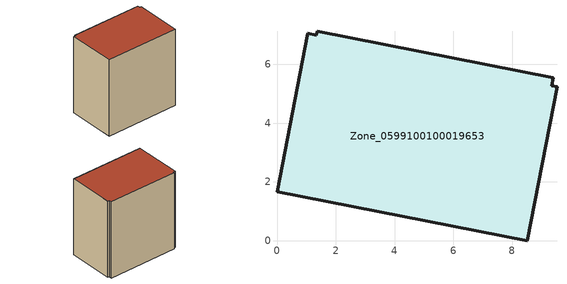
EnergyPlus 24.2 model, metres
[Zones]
Zone_0599100100019653
 floor ground (C_G): 1.05,7.05 1.33,6.99 1.36,7.12 9.39,5.55 9.35,5.27 9.53,5.23 8.51,0 0,1.66 z0
 wall outside (C_F): 9.39,5.55 1.36,7.12 1.33,6.99 1.05,7.05 0,1.66 8.51,0 9.53,5.23 9.35,5.27 9.39,5.55 z0:9.09
 roof outside (C_R): 9.35,5.27 9.39,5.55 1.36,7.12 1.33,6.99 1.05,7.05 0,1.66 8.51,0 9.53,5.23 z9.09
[BUILDING]
Pand.0599100100019653: North Axis=0; Terrain=City; Loads Convergence Tolerance Value=0.04; Temperature Convergence Tolerance Value=0.4; Solar Distribution=FullExterior; Maximum Number of Warmup Days=25; Minimum Number of Warmup Days=1
[Site:Location]
Rotterdam.The.Hague.AP_ZH_NLD Design_Conditions: Latitude=51.96; Longitude=4.45; Time Zone=1; Elevation=-4.5
[SITE:GROUNDTEMPERATURE:BUILDINGSURFACE]
18, 18, 18, 18, 18, 18, 18, 18, 18, 18, 18, 18
[MATERIAL] Thermal Absorptance=0.9; Solar Absorptance=0.7; Visible Absorptance=0.7
Name | Roughness | Thickness | Conductivity | Density | Specific Heat
G.TC.2015-2018 | MediumSmooth | 0.15 | 0.0428571 | 540 | 1210
F.TC.2015-2018 | Rough | 0.3 | 0.0666667 | 1920 | 840
R.TC.2015-2018 | MediumRough | 0.2 | 0.0333333 | 1500 | 1000
[CONSTRUCTION]
C_G: G.TC.2015-2018
C_F: F.TC.2015-2018
C_R: R.TC.2015-2018
[ZONE]
Zone_0599100100019653: Type=1; Multiplier=1; Ceiling Height=Autocalculate; Volume=Autocalculate; Floor Area=autocalculate; Part of Total Floor Area=Yes
[ZONEINFILTRATION:DESIGNFLOWRATE]
Infil_Zone_0599100100019653: Zone or ZoneList or Space or SpaceList=Zone_0599100100019653; Schedule=AlwaysOn; Design Flow Rate Calculation Method=Flow/Area; Flow Rate per Floor Area=0.0015; Constant Term Coefficient=1; Temperature Term Coefficient=0; Velocity Term Coefficient=0; Velocity Squared Term Coefficient=0
[HVACTEMPLATE:ZONE:IDEALLOADSAIRSYSTEM]
Zone_0599100100019653: Maximum Heating Supply Air Temperature=50; Minimum Cooling Supply Air Temperature=13; Maximum Heating Supply Air Humidity Ratio=0.0156; Minimum Cooling Supply Air Humidity Ratio=0.0077; Heating Limit=NoLimit; Cooling Limit=NoLimit; Dehumidification Control Type=ConstantSensibleHeatRatio; Cooling Sensible Heat Ratio=0.7; Dehumidification Setpoint=60; Humidification Control Type=None; Humidification Setpoint=30; Outdoor Air Method=None; Outdoor Air Flow Rate per Person=0.00944; Outdoor Air Flow Rate per Zone Floor Area=0; Outdoor Air Flow Rate per Zone=0; Demand Controlled Ventilation Type=None; Outdoor Air Economizer Type=NoEconomizer; Heat Recovery Type=None; Sensible Heat Recovery Effectiveness=0.7; Latent Heat Recovery Effectiveness=0.65
[ZONECONTROL:THERMOSTAT]
ThermostatControl_Zone_0599100100019653: Zone or ZoneList=Zone_0599100100019653; Control Type Schedule=DualSetpointControlType; Control 1=Thermostat_Zone_0599100100019653; Temperature Difference Between Cutout And Setpoint=0
[THERMOSTATSETPOINT:DUALSETPOINT]
Thermostat_Zone_0599100100019653: Heating Setpoint Temperature Schedule=HeatingSetpoint_Zone_0599100100019653; Cooling Setpoint Temperature Schedule=CoolingSetpoint_Zone_0599100100019653
[SCHEDULE:COMPACT]
HeatingSetpoint_Zone_0599100100019653: Through: 12/31, For: AllDays, Until: 24:00, 21
CoolingSetpoint_Zone_0599100100019653: Through: 12/31, For: AllDays, Until: 24:00, 24
DualSetpointControlType: Through: 12/31, For: AllDays, Until: 24:00, 4
AlwaysOn: Through: 12/31, For: AllDays, Until: 24:00, 1
